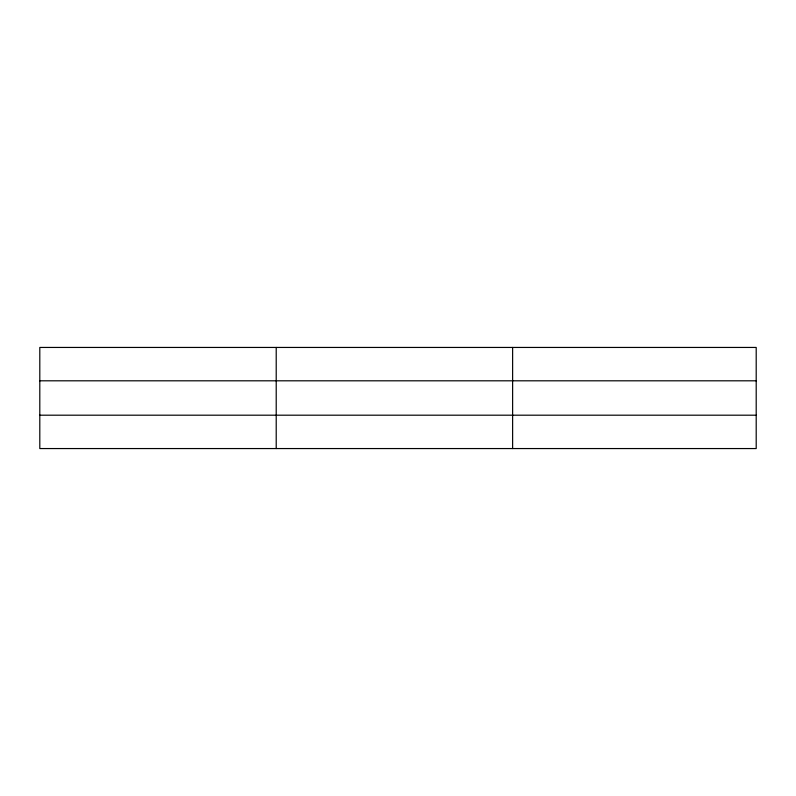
<?xml version="1.0" encoding="UTF-8"?>
<svg xmlns="http://www.w3.org/2000/svg" width="796" height="796" viewBox="0 0 796 796"><rect width="100%" height="100%" fill="white"/><g stroke="black" fill="none" stroke-linecap="round" stroke-linejoin="round"><path stroke-width="1.19" d="M276.212 347.444L276.212 448.556M512.624 347.444L512.624 448.556M756.2 415.194L756.2 448.556L39.8 448.556L39.8 347.444L756.2 347.444L756.2 415.194L39.8 415.194M39.8 380.806L756.2 380.806"/></g></svg>
